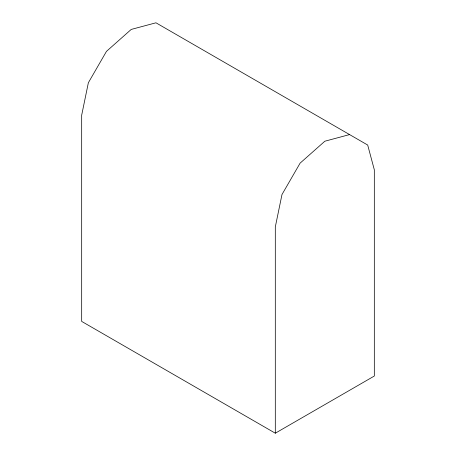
<?xml version="1.0" encoding="UTF-8"?>
<svg xmlns="http://www.w3.org/2000/svg" width="456" height="456" viewBox="0 0 456 456"><rect width="100%" height="100%" fill="white"/><g stroke="black" fill="none" stroke-linecap="round" stroke-linejoin="round"><path stroke-width="0.68" d="M275.304 433.2L374.319 376.035L374.319 169.786L367.69 145.042L155.958 22.8L131.214 29.429L106.47 51.368L88.361 82.741L81.681 115.163L81.681 321.412L275.304 433.2L275.304 226.951L281.985 194.524L300.094 163.157L324.837 141.218L349.575 134.588"/></g></svg>
